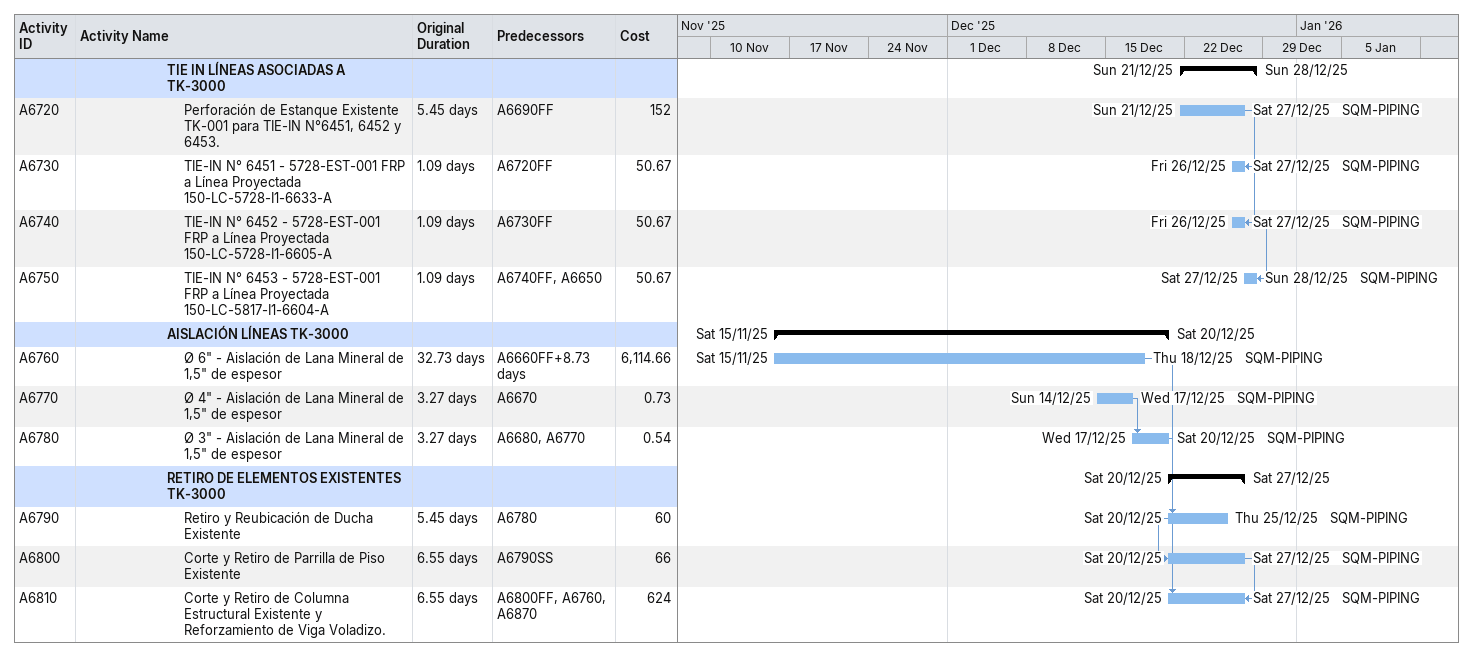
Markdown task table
| ID | Level | Task | Original duration | Start | Finish | Predecessors | Resources | Cost |
|---|---|---|---|---|---|---|---|---|
|  | 6 | **TIE IN LÍNEAS ASOCIADAS A TK-3000** |  | 2025-12-21 | 2025-12-28 |  |  |  |
| A6720 | 7 | Perforación de Estanque Existente TK-001 para TIE-IN N°6451, 6452 y 6453. | 5.45d | 2025-12-21 | 2025-12-27 | A6690FF | SQM-PIPING | 152 |
| A6730 | 7 | TIE-IN N° 6451 - 5728-EST-001 FRP a Línea Proyectada 150-LC-5728-I1-6633-A | 1.09d | 2025-12-26 | 2025-12-27 | A6720FF | SQM-PIPING | 50.67 |
| A6740 | 7 | TIE-IN N° 6452 - 5728-EST-001 FRP a Línea Proyectada 150-LC-5728-I1-6605-A | 1.09d | 2025-12-26 | 2025-12-27 | A6730FF | SQM-PIPING | 50.67 |
| A6750 | 7 | TIE-IN N° 6453 - 5728-EST-001 FRP a Línea Proyectada 150-LC-5817-I1-6604-A | 1.09d | 2025-12-27 | 2025-12-28 | A6740FF, A6650 | SQM-PIPING | 50.67 |
|  | 6 | **AISLACIÓN LÍNEAS TK-3000** |  | 2025-11-15 | 2025-12-20 |  |  |  |
| A6760 | 7 | Ø 6" - Aislación de Lana Mineral de 1,5" de espesor | 32.73d | 2025-11-15 | 2025-12-18 | A6660FF+8.73d | SQM-PIPING | 6114.66 |
| A6770 | 7 | Ø 4" - Aislación de Lana Mineral de 1,5" de espesor | 3.27d | 2025-12-14 | 2025-12-17 | A6670 | SQM-PIPING | 0.73 |
| A6780 | 7 | Ø 3" - Aislación de Lana Mineral de 1,5" de espesor | 3.27d | 2025-12-17 | 2025-12-20 | A6680, A6770 | SQM-PIPING | 0.54 |
|  | 6 | **RETIRO DE ELEMENTOS EXISTENTES TK-3000** |  | 2025-12-20 | 2025-12-27 |  |  |  |
| A6790 | 7 | Retiro y Reubicación de Ducha Existente | 5.45d | 2025-12-20 | 2025-12-25 | A6780 | SQM-PIPING | 60 |
| A6800 | 7 | Corte y Retiro de Parrilla de Piso Existente | 6.55d | 2025-12-20 | 2025-12-27 | A6790SS | SQM-PIPING | 66 |
| A6810 | 7 | Corte y Retiro de Columna Estructural Existente y Reforzamiento de Viga Voladizo. | 6.55d | 2025-12-20 | 2025-12-27 | A6800FF, A6760, A6870 | SQM-PIPING | 624 |
